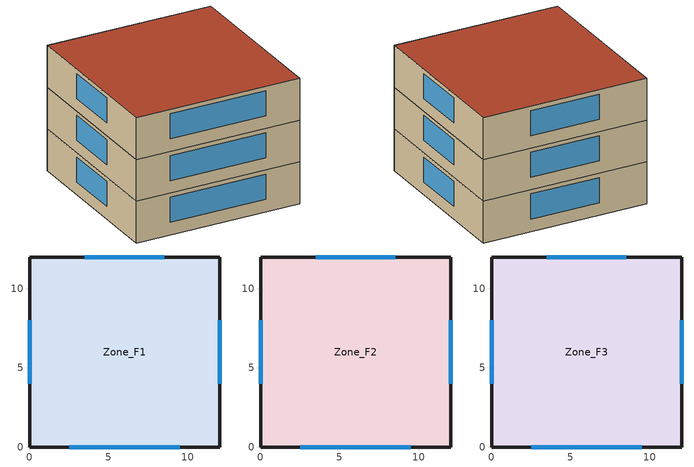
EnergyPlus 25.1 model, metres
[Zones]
Zone_F1
 floor ground (Ground_Floor_Const): 0,0 0,12 12,12 12,0 z0
 wall outside (Ext_Wall_Const): 0,0 12,0 12,12 0,12 0,0 z0:3
 window (Window_Const): 2.5,0 9.5,0 / 8.5,12 3.5,12 / 12,4 12,8 / 0,8 0,4 z0.9:2.7
Zone_F2
 floor to Zone_F1 (Interior_Floor_Const): 0,0 0,12 12,12 12,0 z3
 wall outside (Ext_Wall_Const): 0,0 12,0 12,12 0,12 0,0 z3:6
 window (Window_Const): 2.5,0 9.5,0 / 8.5,12 3.5,12 / 12,4 12,8 / 0,8 0,4 z3.9:5.7
Zone_F3
 floor to Zone_F2 (Interior_Floor_Const): 0,0 0,12 12,12 12,0 z6
 wall outside (Ext_Wall_Const): 0,0 12,0 12,12 0,12 0,0 z6:9
 window (Window_Const): 2.5,0 9.5,0 / 8.5,12 3.5,12 / 12,4 12,8 / 0,8 0,4 z6.9:8.7
 roof outside (Roof_Const): 0,12 0,0 12,0 12,12 z9
[BUILDING]
ShenzhenResidentialBuilding: North Axis=0; Terrain=Suburbs; Loads Convergence Tolerance Value=0.04; Temperature Convergence Tolerance Value=0.4; Solar Distribution=FullInteriorAndExterior; Maximum Number of Warmup Days=25; Minimum Number of Warmup Days=6
[SITE:LOCATION]
Shenzhen_CHN: Latitude=22.54; Longitude=114; Time Zone=8; Elevation=4; Keep Site Location Information=No
[MATERIAL]
Concrete_200mm: Roughness=MediumRough; Thickness=0.2; Conductivity=1.73; Density=2300; Specific Heat=880; Thermal Absorptance=0.9; Solar Absorptance=0.7; Visible Absorptance=0.7
[MATERIAL:NOMASS] Roughness=MediumRough; Thermal Absorptance=0.9; Solar Absorptance=0.7; Visible Absorptance=0.7
Name | Thermal Resistance
EPS_Insulation | 0.71
Roof_EPS_Insulation | 1.2
Floor_EPS_Insulation | 0.96
[MATERIAL:AIRGAP]
Roof_AirGap: Thermal Resistance=0.18
[WINDOWMATERIAL:SIMPLEGLAZINGSYSTEM]
SimpleGlazing: UFactor=2.7; Solar Heat Gain Coefficient=0.25; Visible Transmittance=0.72
[CONSTRUCTION]
Ext_Wall_Const: Concrete_200mm, EPS_Insulation
Roof_Const: Concrete_200mm, Roof_AirGap, Roof_EPS_Insulation
Ground_Floor_Const: Concrete_200mm, Floor_EPS_Insulation
Interior_Floor_Const: Concrete_200mm
Window_Const: SimpleGlazing
[ZONE] Type=1; Multiplier=1; Ceiling Height=autocalculate; Volume=autocalculate; Floor Area=autocalculate; Zone Inside Convection Algorithm=TARP; Zone Outside Convection Algorithm=DOE-2; Part of Total Floor Area=Yes
Zone_F1; Zone_F2; Zone_F3
[PEOPLE] Number of People Schedule=Occupancy_Schedule; Number of People Calculation Method=People/Area; Number of People=0; People per Floor Area=0.02; Floor Area per Person=0; Fraction Radiant=0.3; Sensible Heat Fraction=autocalculate; Activity Level Schedule=Activity_Schedule; Carbon Dioxide Generation Rate=3.82e-08; Enable ASHRAE 55 Comfort Warnings=No; Mean Radiant Temperature Calculation Type=EnclosureAveraged; Clothing Insulation Calculation Method=ClothingInsulationSchedule; Cold Stress Temperature Threshold=15.56; Heat Stress Temperature Threshold=30
Name | Zone or ZoneList or Space or SpaceList
Zone_F1_People | Zone_F1
Zone_F2_People | Zone_F2
Zone_F3_People | Zone_F3
[LIGHTS] Schedule=Lighting_Schedule; Design Level Calculation Method=Watts/Area; Lighting Level=0; Watts per Floor Area=6; Watts per Person=0; Return Air Fraction=0.2; Fraction Radiant=0.42; Fraction Visible=0.18; Fraction Replaceable=1; EndUse Subcategory=General; Return Air Fraction Calculated from Plenum Temperature=No; Return Air Fraction Function of Plenum Temperature Coefficient 1=0; Return Air Fraction Function of Plenum Temperature Coefficient 2=0
Name | Zone or ZoneList or Space or SpaceList
Zone_F1_Light | Zone_F1
Zone_F2_Light | Zone_F2
Zone_F3_Light | Zone_F3
[SCHEDULE:COMPACT]
Occupancy_Schedule: Through: 12/31, For: Weekdays, Until: 08:00, 0.1, Until: 22:00, 0.8, Until: 24:00, 0.1, For: Saturday, Until: 08:00, 0.1, Until: 22:00, 0.7, Until: 24:00, 0.1, For: AllOtherDays, Until: 24:00, 0.1
Lighting_Schedule: Through: 12/31, For: Weekdays, Until: 08:00, 0.1, Until: 22:00, 0.7, Until: 24:00, 0.1, For: Saturday, Until: 08:00, 0.1, Until: 22:00, 0.6, Until: 24:00, 0.1, For: AllOtherDays, Until: 24:00, 0.1
Activity_Schedule: Through: 12/31, For: AllDays, Until: 24:00, 120
